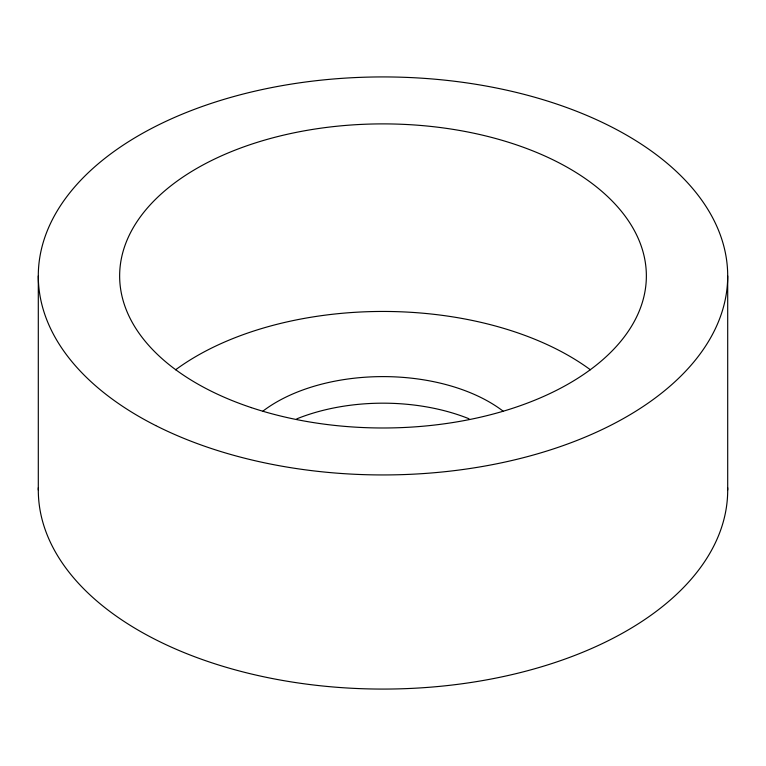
<?xml version="1.0" encoding="UTF-8"?>
<svg xmlns="http://www.w3.org/2000/svg" width="766" height="766" viewBox="0 0 766 766"><rect width="100%" height="100%" fill="white"/><g stroke="black" fill="none" stroke-linecap="round" stroke-linejoin="round"><path stroke-width="1.15" d="M727.7 275.942L727.7 490.058M38.3 275.942L38.3 490.058M175.606 369.786A263.36 152.051 0 0 1 590.394 369.786M727.671 487.703A344.7 199.007 0 0 1 383 689.074A344.7 199.007 0 0 1 38.329 487.703M263.025 411.045A150.481 86.884 0 0 1 503.099 411.141M296.768 418.858A150.481 86.884 0 0 1 468.983 418.753M155.728 425.561A344.7 199.007 0 0 0 721.074 314.759A344.7 199.007 0 0 0 272.198 87.487A344.7 199.007 0 0 0 155.728 425.561M251.325 407.617A263.36 152.051 0 0 0 646.36 275.942A263.36 152.051 0 0 0 251.325 144.257A263.36 152.051 0 0 0 251.325 407.617"/></g></svg>
